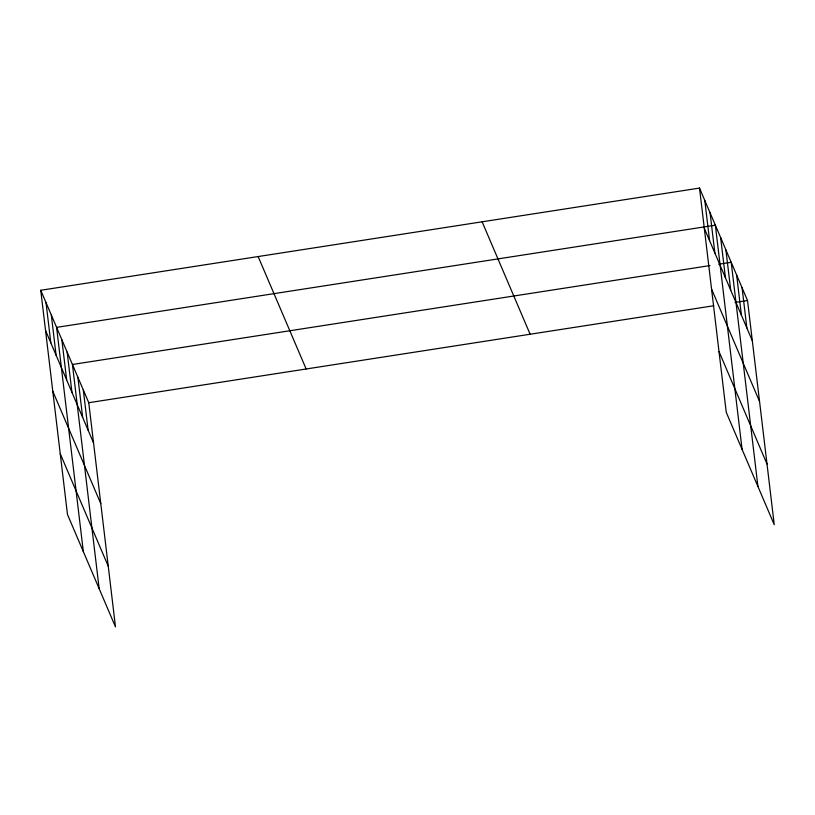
<?xml version="1.0" encoding="UTF-8"?>
<svg xmlns="http://www.w3.org/2000/svg" width="815" height="815" viewBox="0 0 815 815"><rect width="100%" height="100%" fill="white"/><g stroke="black" fill="none" stroke-linecap="round" stroke-linejoin="round"><path stroke-width="1.22" d="M40.75 290.272L88.754 402.712L115.486 626.918L67.482 514.489L40.75 290.272L699.514 188.082L747.518 300.511L774.25 524.728L726.247 412.288L699.514 188.082M709.957 265.578L72.433 364.478L99.165 588.695M718.698 264.223L731.198 262.287L757.93 486.494M88.754 402.712L713.777 305.747M735.018 302.447L747.518 300.511M704.313 228.302L752.306 340.731M711.546 289.019L759.549 401.449M719.013 351.571L767.007 464.01M482.123 221.802L530.127 334.231M258.141 256.552L306.145 368.981M45.548 330.503L93.552 442.932M52.781 391.22L100.785 503.65M60.249 453.772L108.242 566.201M742.078 287.766L746.866 327.987M736.638 275.022L741.426 315.252M725.91 249.92L730.709 290.14M720.633 237.552L725.432 277.772M742.088 449.391L715.356 225.185L56.592 327.375L83.324 551.592M710.069 212.817L714.867 253.037M704.792 200.449L709.59 240.67M83.313 389.967L88.112 430.188M77.873 377.223L82.672 417.443M67.146 352.111L71.944 392.341M61.869 339.743L66.667 379.973M51.314 315.008L56.103 355.238M46.027 302.64L50.825 342.87"/></g></svg>
